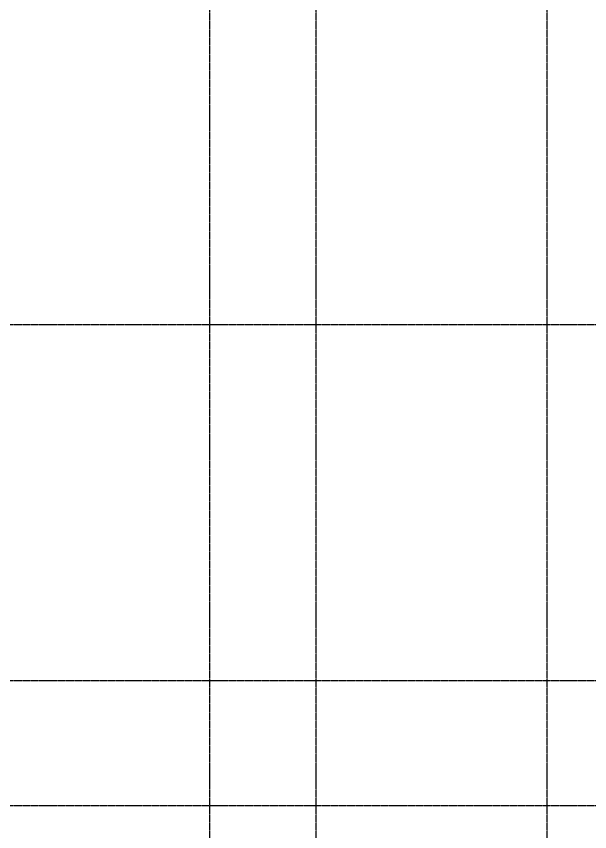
# Model space of a CAD drawing. Extents: x -63 to 2141, y 56 to 3168.
# Drawn here: x 1590 to 1865.5, y 442.4 to 833.9 of the extents above; entities that cross this region are included whole.
import ezdxf

# ---------------------------------------------------------------- set-up
doc = ezdxf.new("R2010")
doc.units = 0
doc.header["$MEASUREMENT"] = 0
doc.linetypes.add('Center', pattern=[2, 1.25, -0.25, 0.25, -0.25])
doc.layers.add('GRID', color=1, linetype='CONTINUOUS')

msp = doc.modelspace()

# ---------------------------------------------------------------- linework, layer by layer
at = {"layer": 'GRID', "color": 1, "linetype": 'CENTER', "ltscale": 0.5}
for p, q in [((1683, 111.96), (1683, 3104.916)), ((1734, 111.96), (1734, 3104.916)), ((1845, 111.96), (1845, 3104.916)), ((0, 685.92), (2085, 685.92)), ((0, 514.92), (2085, 514.92)), ((0, 454.92), (2085, 454.92))]:
    msp.add_line(p, q, dxfattribs=at)

doc.saveas('drawing.dxf')
